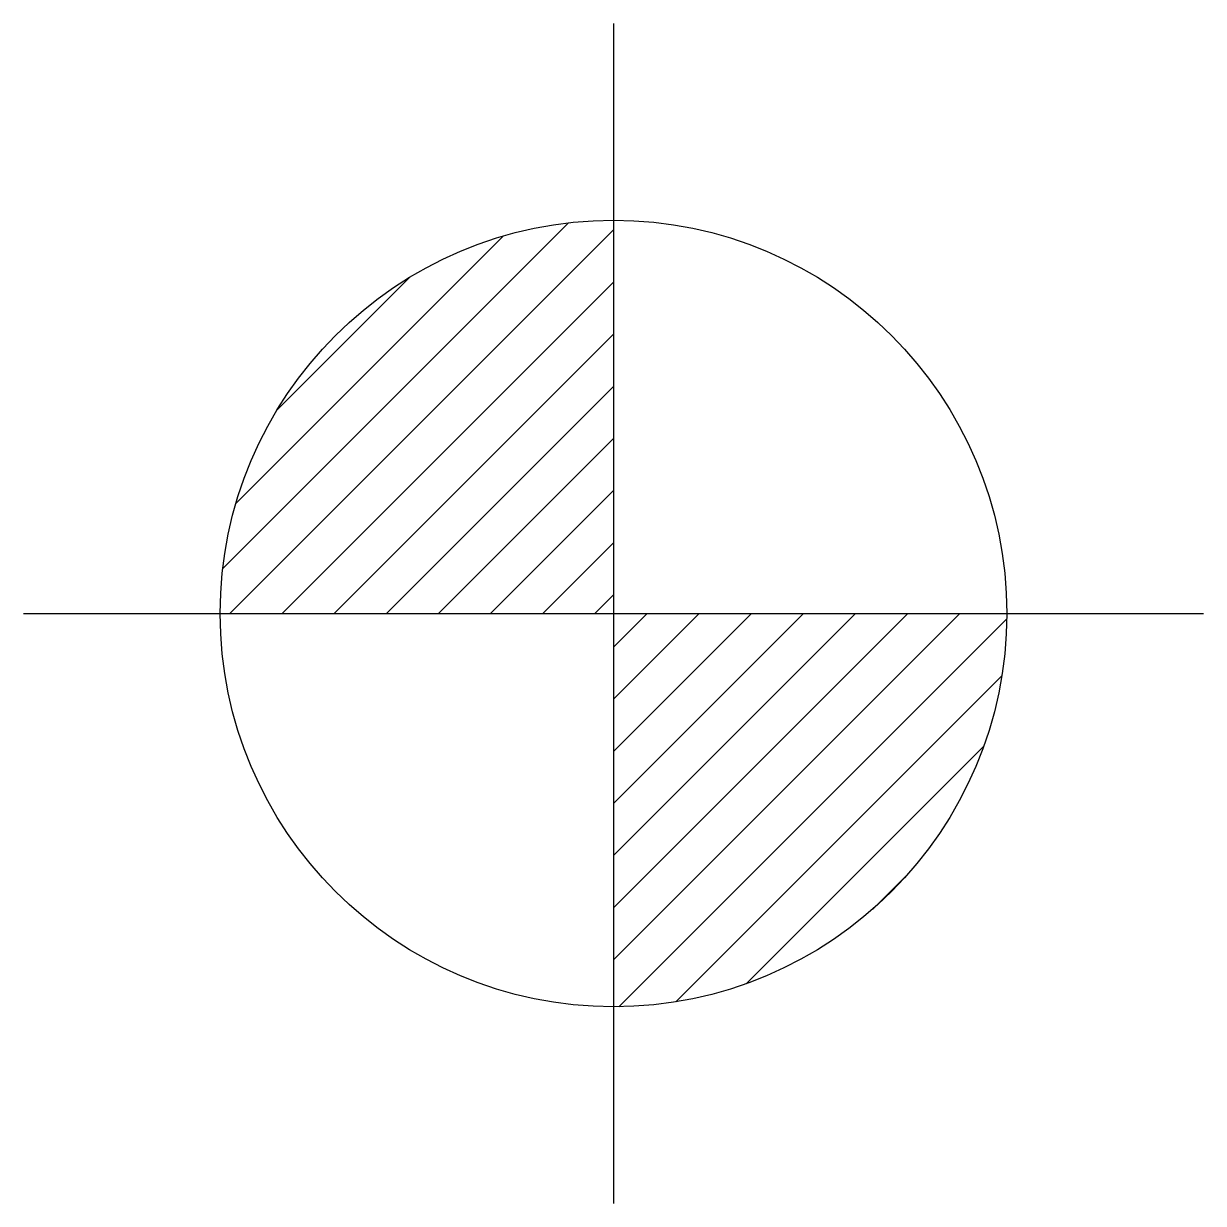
# Model space of a CAD drawing. Extents: x 342.72 to 348.72, y 287.77 to 293.77.
import ezdxf

# ---------------------------------------------------------------- set-up
doc = ezdxf.new("R2010")
doc.units = 0
doc.header["$LTSCALE"] = 0.5
doc.header["$MEASUREMENT"] = 0
doc.layers.add('BASE', color=2, linetype='CONTINUOUS')

msp = doc.modelspace()

# ---------------------------------------------------------------- linework, layer by layer
at = {"layer": 'BASE', "color": 2, "linetype": 'Continuous'}
for p, q in [((345.7242, 293.7651), (345.7242, 287.7651)), ((343.7374, 290.994), (345.4953, 292.7519)), ((343.7736, 290.7651), (345.7242, 292.7157)), ((343.8046, 291.3264), (345.1629, 292.6847)), ((344.0125, 291.7994), (344.6899, 292.4768)), ((344.0388, 290.7651), (345.7242, 292.4505)), ((344.3039, 290.7651), (345.7242, 292.1854)), ((344.5691, 290.7651), (345.7242, 291.9202)), ((344.8343, 290.7651), (345.7242, 291.655)), ((345.0994, 290.7651), (345.7242, 291.3899)), ((345.3646, 290.7651), (345.7242, 291.1247)), ((345.6298, 290.7651), (345.7242, 290.8595)), ((342.7242, 290.7651), (348.7242, 290.7651)), ((345.7242, 289.0034), (347.4859, 290.7651)), ((345.7242, 289.2685), (347.2208, 290.7651)), ((345.7242, 289.5337), (346.9556, 290.7651)), ((345.7242, 289.7989), (346.6904, 290.7651)), ((345.7242, 290.064), (346.4253, 290.7651)), ((345.7242, 290.3292), (346.1601, 290.7651)), ((345.7242, 290.5944), (345.8949, 290.7651)), ((345.7513, 288.7653), (347.724, 290.738)), ((346.0416, 288.7904), (347.6989, 290.4477)), ((346.3985, 288.8822), (347.6071, 290.0908)), ((347.0428, 289.2613), (347.228, 289.4465))]:
    msp.add_line(p, q, dxfattribs=at)
msp.add_circle((345.7242, 290.7651), 2, dxfattribs=at)

doc.saveas('drawing.dxf')
